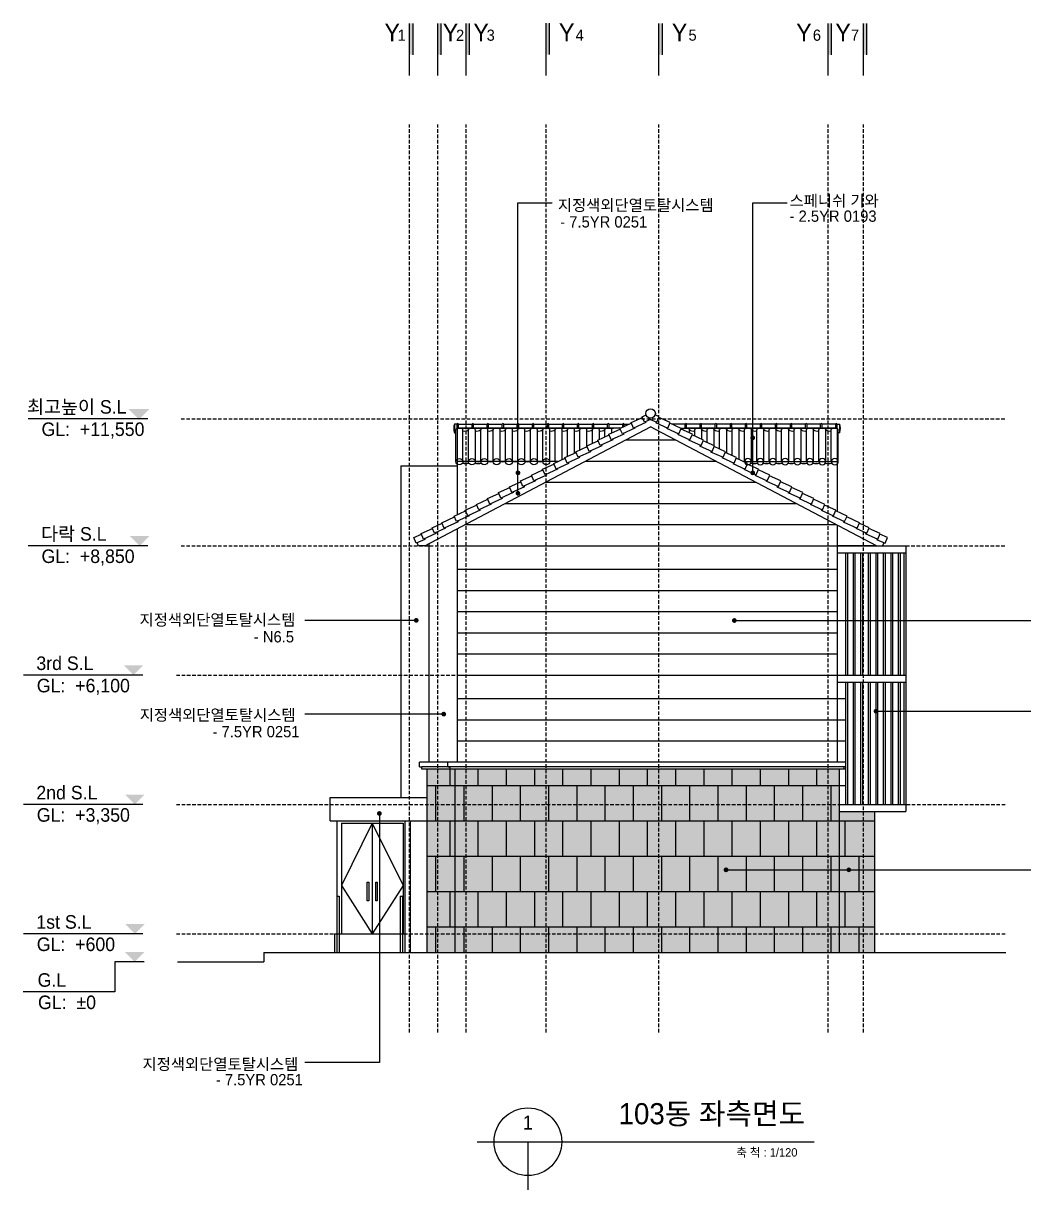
# Model space of a CAD drawing. Extents: x 11416736 to 11582377, y -14295679 to -14163266.
# Drawn here: x 11438231 to 11459651, y -14295389 to -14270593 of the extents above; entities that cross this region are included whole.
import ezdxf
from ezdxf.enums import TextEntityAlignment as Align

# ---------------------------------------------------------------- set-up
doc = ezdxf.new("R2010")
doc.units = 0
doc.header["$LTSCALE"] = 50
doc.header["$MEASUREMENT"] = 0
doc.linetypes.add('HIDDEN', pattern=[0.375, 0.25, -0.125])
for name, color, linetype in [('! 01 진한선', 2, 'CONTINUOUS'), ('! 02 중간선_01', 3, 'CONTINUOUS'), ('! 03 중간선_02', 145, 'CONTINUOUS'), ('! 04 가는선_01', 253, 'CONTINUOUS'), ('! 05 가는선_02', 252, 'CONTINUOUS'), ('! 06 중심선', 11, 'CONTINUOUS'), ('! 12 지시선_안내선', 252, 'CONTINUOUS'), ('! 16 HAT', 251, 'CONTINUOUS'), ('! 22 text 진한선', 7, 'CONTINUOUS'), ('! 23 text 여린선', 252, 'CONTINUOUS'), ('! 30 스크린 15', 15, 'CONTINUOUS'), ('! 30 스크린 40', 53, 'CONTINUOUS'), ('TEX', 3, 'CONTINUOUS')]:
    doc.layers.add(name, color=color, linetype=linetype)
doc.styles.add('굴림', font='Gulim.ttf')

# ---------------------------------------------------------------- blocks, each defined once
blk = doc.blocks.new('A$C779E0F70')
at = {"layer": '! 05 가는선_02', "ltscale": 30}
for p, q in [((-1280, 2600), (-1280, 0)), ((-1240, 2600), (-1240, 0)), ((-1120, 2600), (-1120, 0)), ((-1080, 2600), (-1080, 0)), ((-960, 2600), (-960, 0)), ((-920, 2600), (-920, 0)), ((-800, 2600), (-800, 0)), ((-760, 2600), (-760, 0)), ((-640, 2600), (-640, 0)), ((-600, 2600), (-600, 0)), ((-480, 2600), (-480, 0)), ((-440, 2600), (-440, 0)), ((-320, 2600), (-320, 0)), ((-280, 2600), (-280, 0)), ((-160, 2600), (-160, 0)), ((-120, 2600), (-120, 0)), ((-40, 2600), (-40, 0)), ((0, 2600), (0, 0))]:
    blk.add_line(p, q, dxfattribs=at)

msp = doc.modelspace()

# ---------------------------------------------------------------- hatches: boundary and pattern name
at = {"layer": '! 30 스크린 15', "ltscale": 30}
h = msp.add_hatch(color=17, dxfattribs=at)
h.dxf.hatch_style = 1
h.paths.add_polyline_path([(11447410.1, -14286448.3), (11447305.1, -14286448.3), (11446810.1, -14286448.3), (11446810.1, -14290348.3), (11447410.1, -14290348.3)])
h = msp.add_hatch(color=17, dxfattribs=at)
h.dxf.hatch_style = 1
h.paths.add_polyline_path([(11456330.5, -14287348.3), (11455580.1, -14287348.3), (11455580.1, -14290348.3), (11456330.5, -14290348.3)])
at = {"layer": '! 30 스크린 40', "ltscale": 30}
h = msp.add_hatch(color=256, dxfattribs=at)
h.dxf.hatch_style = 1
h.paths.add_polyline_path([(11455580.1, -14286448.3), (11447410.1, -14286448.3), (11447410.1, -14290348.3), (11455580.1, -14290348.3)])

# ---------------------------------------------------------------- linework, layer by layer
at = {"layer": '! 01 진한선', "ltscale": 30}
for p, q in [((11446766.9, -14281698.3), (11451570.1, -14279167.8)), ((11456373.6, -14281698.3), (11451570.5, -14279167.8)), ((11447455.1, -14281335.7), (11447455.1, -14286298.3)), ((11455535.1, -14281256.5), (11455535.1, -14286298.3)), ((11446636.7, -14281698.3), (11446603.6, -14281635.5)), ((11446766.9, -14281698.3), (11446636.7, -14281698.3)), ((11456373.6, -14281698.3), (11456503.8, -14281698.3)), ((11456503.8, -14281698.3), (11456536.9, -14281635.5)), ((11455715.1, -14286298.3), (11447255.1, -14286298.3)), ((11447255.1, -14286398.3), (11447255.1, -14286298.3)), ((11447255.1, -14286398.3), (11447305.1, -14286398.3)), ((11447305.1, -14286448.3), (11447305.1, -14286398.3)), ((11455685.1, -14286448.3), (11447305.1, -14286448.3)), ((11447410.1, -14286448.3), (11447410.1, -14290348.3)), ((11455580.1, -14286448.3), (11455580.1, -14290348.3)), ((11455715.1, -14286398.3), (11455685.1, -14286398.3)), ((11455685.1, -14286448.3), (11455685.1, -14286398.3)), ((11444755.1, -14287048.3), (11446810.1, -14287048.3)), ((11444755.1, -14287548.3), (11444755.1, -14287048.3)), ((11444755.1, -14287548.3), (11446810.1, -14287548.3))]:
    msp.add_line(p, q, dxfattribs=at)
at = {"layer": '! 01 진한선', "color": 7, "linetype": 'Continuous'}
for p, q in [((11443345.1, -14290348.3), (11459120.4, -14290348.3)), ((11443345.1, -14290348.3), (11443345.1, -14290548.3)), ((11441511.9, -14290548.3), (11443345.1, -14290548.3))]:
    msp.add_line(p, q, dxfattribs=at)
at = {"layer": '! 02 중간선_01'}
for p, q in [((11446855.1, -14281651.8), (11446855.1, -14286298.3)), ((11447255.1, -14286298.3), (11446655.1, -14286298.3)), ((11446655.1, -14286398.3), (11446655.1, -14286298.3)), ((11446655.1, -14286398.3), (11446705.1, -14286398.3)), ((11446705.1, -14286448.3), (11446705.1, -14286398.3)), ((11447305.1, -14286448.3), (11446705.1, -14286448.3)), ((11446810.1, -14286448.3), (11446810.1, -14290348.3)), ((11455715.1, -14286448.3), (11455685.1, -14286448.3)), ((11456330.5, -14287348.3), (11456330.5, -14290348.3))]:
    msp.add_line(p, q, dxfattribs=at)
at = {"layer": '! 03 중간선_02', "ltscale": 30}
for p, q in [((11446255.1, -14279998.3), (11446255.1, -14287048.3)), ((11446255.1, -14279998.3), (11447455.1, -14279998.3)), ((11455535.1, -14281698.3), (11456995.1, -14281698.3)), ((11456995.1, -14281698.3), (11456995.1, -14281848.3)), ((11455535.1, -14281848.3), (11456995.1, -14281848.3)), ((11455535.1, -14284448.3), (11456995.1, -14284448.3)), ((11456995.1, -14284448.3), (11456995.1, -14284598.3)), ((11455535.1, -14284598.3), (11456995.1, -14284598.3)), ((11455580.1, -14287198.3), (11456995.1, -14287198.3)), ((11456995.1, -14287198.3), (11456995.1, -14287348.3)), ((11455580.1, -14287348.3), (11456995.1, -14287348.3)), ((11444895.1, -14287548.3), (11444895.1, -14289948.3)), ((11446455.1, -14287548.3), (11446455.1, -14290348.3))]:
    msp.add_line(p, q, dxfattribs=at)
at = {"layer": '! 03 중간선_02'}
for points in [[(11451227.5, -14279187.6), (11451234.4, -14279202.6), (11450969, -14279322.5), (11450918.1, -14279204.1), (11451159.5, -14279094.9)], [(11451462.5, -14279063.3), (11451469.3, -14279078.4), (11451203.9, -14279198.2), (11451153, -14279079.8), (11451394.4, -14278970.6)], [(11451570.3, -14279014.6), (11451438.9, -14279074), (11451388, -14278955.6), (11451474.5, -14278916.4)], [(11451570.3, -14279014.6), (11451701.7, -14279074), (11451752.6, -14278955.6), (11451666, -14278916.4)], [(11451678.1, -14279063.3), (11451671.3, -14279078.4), (11451936.6, -14279198.2), (11451987.5, -14279079.8), (11451746.1, -14278970.6)], [(11451913, -14279187.6), (11451906.2, -14279202.6), (11452171.5, -14279322.5), (11452222.4, -14279204.1), (11451981, -14279094.9)], [(11450757.7, -14279436.1), (11450764.5, -14279451.1), (11450499.2, -14279571), (11450448.3, -14279452.6), (11450689.7, -14279343.4)], [(11450992.6, -14279311.8), (11450999.4, -14279326.9), (11450734.1, -14279446.7), (11450683.2, -14279328.3), (11450924.6, -14279219.1)], [(11452147.9, -14279311.8), (11452141.1, -14279326.9), (11452406.4, -14279446.7), (11452457.3, -14279328.3), (11452215.9, -14279219.1)], [(11452382.8, -14279436.1), (11452376, -14279451.1), (11452641.3, -14279571), (11452692.2, -14279452.6), (11452450.9, -14279343.4)], [(11450287.9, -14279684.6), (11450294.7, -14279699.6), (11450029.4, -14279819.5), (11449978.5, -14279701.1), (11450219.9, -14279591.9)], [(11450522.8, -14279560.3), (11450529.6, -14279575.4), (11450264.3, -14279695.2), (11450213.4, -14279576.8), (11450454.8, -14279467.6)], [(11452617.7, -14279560.3), (11452610.9, -14279575.4), (11452876.3, -14279695.2), (11452927.2, -14279576.8), (11452685.8, -14279467.6)], [(11452852.7, -14279684.6), (11452845.8, -14279699.6), (11453111.2, -14279819.5), (11453162.1, -14279701.1), (11452920.7, -14279591.9)], [(11449818.1, -14279933.1), (11449824.9, -14279948.1), (11449559.5, -14280068), (11449508.6, -14279949.6), (11449750, -14279840.4)], [(11450053, -14279808.8), (11450059.8, -14279823.9), (11449794.5, -14279943.7), (11449743.6, -14279825.3), (11449984.9, -14279716.1)], [(11453087.6, -14279808.8), (11453080.8, -14279823.9), (11453346.1, -14279943.7), (11453397, -14279825.3), (11453155.6, -14279716.1)], [(11453322.5, -14279933.1), (11453315.7, -14279948.1), (11453581, -14280068), (11453631.9, -14279949.6), (11453390.5, -14279840.4)], [(11449348.2, -14280181.6), (11449355, -14280196.6), (11449089.7, -14280316.5), (11449038.8, -14280198.1), (11449280.2, -14280088.9)], [(11449583.2, -14280057.3), (11449590, -14280072.4), (11449324.6, -14280192.2), (11449273.7, -14280073.8), (11449515.1, -14279964.6)], [(11453557.4, -14280057.3), (11453550.6, -14280072.4), (11453815.9, -14280192.2), (11453866.8, -14280073.8), (11453625.4, -14279964.6)], [(11453792.3, -14280181.6), (11453785.5, -14280196.6), (11454050.8, -14280316.5), (11454101.7, -14280198.1), (11453860.3, -14280088.9)], [(11448878.4, -14280430.1), (11448885.2, -14280445.1), (11448619.9, -14280565), (11448569, -14280446.6), (11448810.4, -14280337.4)], [(11449113.3, -14280305.8), (11449120.1, -14280320.9), (11448854.8, -14280440.7), (11448803.9, -14280322.3), (11449045.3, -14280213.1)], [(11454027.2, -14280305.8), (11454020.4, -14280320.9), (11454285.7, -14280440.7), (11454336.6, -14280322.3), (11454095.3, -14280213.1)], [(11454262.1, -14280430.1), (11454255.3, -14280445.1), (11454520.7, -14280565), (11454571.6, -14280446.6), (11454330.2, -14280337.4)], [(11448408.6, -14280678.6), (11448415.4, -14280693.6), (11448150.1, -14280813.5), (11448099.2, -14280695.1), (11448340.5, -14280585.9)], [(11448643.5, -14280554.3), (11448650.3, -14280569.4), (11448385, -14280689.2), (11448334.1, -14280570.8), (11448575.5, -14280461.6)], [(11454497.1, -14280554.3), (11454490.2, -14280569.4), (11454755.6, -14280689.2), (11454806.5, -14280570.8), (11454565.1, -14280461.6)], [(11454732, -14280678.6), (11454725.2, -14280693.6), (11454990.5, -14280813.5), (11455041.4, -14280695.1), (11454800, -14280585.9)], [(11447938.8, -14280927.1), (11447945.6, -14280942.1), (11447680.2, -14281062), (11447629.3, -14280943.6), (11447870.7, -14280834.4)], [(11448173.7, -14280802.8), (11448180.5, -14280817.9), (11447915.2, -14280937.7), (11447864.3, -14280819.3), (11448105.6, -14280710.1)], [(11454966.9, -14280802.8), (11454960.1, -14280817.9), (11455225.4, -14280937.7), (11455276.3, -14280819.3), (11455034.9, -14280710.1)], [(11455201.8, -14280927.1), (11455195, -14280942.1), (11455460.3, -14281062), (11455511.2, -14280943.6), (11455269.8, -14280834.4)], [(11447468.9, -14281175.6), (11447475.7, -14281190.6), (11447182.3, -14281327.5), (11447131.4, -14281209.1), (11447400.9, -14281082.9)], [(11447703.8, -14281051.3), (11447710.6, -14281066.4), (11447445.3, -14281186.2), (11447394.4, -14281067.8), (11447635.8, -14280958.6)], [(11455436.7, -14281051.3), (11455429.9, -14281066.4), (11455695.2, -14281186.2), (11455746.1, -14281067.8), (11455504.7, -14280958.6)], [(11455671.6, -14281175.6), (11455664.8, -14281190.6), (11455958.2, -14281327.5), (11456009.1, -14281209.1), (11455739.7, -14281082.9)], [(11446999.1, -14281424.1), (11447005.9, -14281439.1), (11446740.6, -14281559), (11446689.7, -14281440.6), (11446931.1, -14281331.4)], [(11447209.3, -14281329.1), (11446975.5, -14281434.7), (11446924.6, -14281316.3), (11447136.3, -14281220.5)], [(11455931.2, -14281329.1), (11456165.1, -14281434.7), (11456216, -14281316.3), (11456004.2, -14281220.5)], [(11456141.5, -14281424.1), (11456134.6, -14281439.1), (11456400, -14281559), (11456450.9, -14281440.6), (11456209.5, -14281331.4)], [(11446764.2, -14281548.3), (11446771, -14281563.4), (11446582.3, -14281644.7), (11446531.4, -14281526.3), (11446696.1, -14281455.6)], [(11456376.4, -14281548.3), (11456369.6, -14281563.4), (11456558.2, -14281644.7), (11456609.1, -14281526.3), (11456444.4, -14281455.6)]]:
    msp.add_lwpolyline(points, dxfattribs=at)
msp.add_circle((11451570.3, -14278886.3), 100.4, dxfattribs=at)
msp.add_circle((11451570.3, -14278886.3), 100.4, dxfattribs=at)
for centre, radius, start, end in [((11447637, -14279691.3), 262.5, 255.06598, 284.93402), ((11447637, -14279691.3), 221.9, 255.11552, 284.88448), ((11447900.6, -14279691.3), 262.5, 255.06598, 284.93402), ((11447900.6, -14279691.3), 221.9, 255.11552, 284.88448), ((11448164.3, -14279691.3), 221.9, 255.11552, 284.88448), ((11448427.9, -14279691.3), 221.9, 255.11552, 284.88448), ((11448691.6, -14279691.3), 221.9, 255.11552, 284.88448), ((11448955.3, -14279691.3), 221.9, 255.11552, 284.88448), ((11449218.9, -14279691.3), 221.9, 255.11552, 284.88448), ((11453771.2, -14279691.3), 262.5, 255.06598, 284.93402), ((11453771.2, -14279691.3), 221.9, 255.11552, 284.88448), ((11454034.9, -14279691.3), 262.5, 255.06598, 284.93402), ((11454034.9, -14279691.3), 221.9, 255.11552, 284.88448), ((11454298.6, -14279691.3), 262.5, 255.06598, 284.93402), ((11454298.6, -14279691.3), 221.9, 255.11552, 284.88448), ((11454562.2, -14279691.3), 262.5, 255.06598, 284.93402), ((11454562.2, -14279691.3), 221.9, 255.11552, 284.88448), ((11454825.9, -14279691.3), 262.5, 255.06598, 284.93402), ((11454825.9, -14279691.3), 221.9, 255.11552, 284.88448), ((11455089.5, -14279691.3), 262.5, 255.06598, 284.93402), ((11455089.5, -14279691.3), 221.9, 255.11552, 284.88448), ((11455353.2, -14279691.3), 262.5, 255.06598, 284.93402), ((11455353.2, -14279691.3), 221.9, 255.11552, 284.88448)]:
    msp.add_arc(centre, radius, start, end, dxfattribs=at)
for centre in [(11447505.1, -14279910.3), (11447768.8, -14279910.3), (11448032.4, -14279910.3), (11448296.1, -14279910.3), (11448559.8, -14279910.3), (11448823.4, -14279910.3), (11449087.1, -14279910.3), (11449350.7, -14279910.3)]:
    msp.add_ellipse(centre, major_axis=(75, 0), ratio=0.8918919, dxfattribs=at)
at = {"layer": '! 03 중간선_02', "extrusion": (0, 0, -1)}
for centre in [(11453639.4, -14279910.3), (11453903.1, -14279910.3), (11454166.7, -14279910.3), (11454430.4, -14279910.3), (11454694.1, -14279910.3), (11454957.7, -14279910.3), (11455221.4, -14279910.3), (11455485, -14279910.3)]:
    msp.add_ellipse(centre, major_axis=(-75, 0), ratio=0.8918919, dxfattribs=at)
at = {"layer": '! 04 가는선_01'}
for p, q in [((11447402.5, -14279115.4), (11447402.5, -14279296.3)), ((11447455.1, -14279115.4), (11447402.5, -14279115.4)), ((11447402.5, -14279296.3), (11447430.1, -14279296.3)), ((11447430.1, -14279910.3), (11447430.1, -14279229.4)), ((11447455.1, -14279198.3), (11447455.1, -14279115.4)), ((11447455.1, -14279198.3), (11447455.1, -14281040.4)), ((11450930.9, -14279198.3), (11447455.1, -14279198.3)), ((11450780.6, -14279198.3), (11447455.1, -14279198.3)), ((11447485.1, -14279115.4), (11447775.1, -14279115.4)), ((11447485.1, -14279198.3), (11447485.1, -14279115.4)), ((11447485.1, -14279198.3), (11447775.1, -14279198.3)), ((11447580.1, -14279905.8), (11447580.1, -14279231)), ((11447693.8, -14279905.8), (11447693.8, -14279229.4)), ((11447775.1, -14279198.3), (11447775.1, -14279115.4)), ((11447805.1, -14279115.4), (11448095.2, -14279115.4)), ((11447805.1, -14279198.3), (11447805.1, -14279115.4)), ((11447805.1, -14279198.3), (11448095.2, -14279198.3)), ((11447843.8, -14279905.8), (11447843.8, -14279231)), ((11447957.4, -14279905.8), (11447957.4, -14279229.4)), ((11448095.2, -14279198.3), (11448095.2, -14279115.4)), ((11448107.4, -14279905.8), (11448107.4, -14279231)), ((11448125.2, -14279115.4), (11448415.2, -14279115.4)), ((11448125.2, -14279198.3), (11448125.2, -14279115.4)), ((11448125.2, -14279198.3), (11448415.2, -14279198.3)), ((11448221.1, -14279905.8), (11448221.1, -14279229.4)), ((11448371.1, -14279905.8), (11448371.1, -14279231)), ((11448415.2, -14279198.3), (11448415.2, -14279115.4)), ((11448445.2, -14279115.4), (11448735.2, -14279115.4)), ((11448445.2, -14279198.3), (11448445.2, -14279115.4)), ((11448445.2, -14279198.3), (11448735.2, -14279198.3)), ((11448484.8, -14279905.8), (11448484.8, -14279229.4)), ((11448634.8, -14279905.8), (11448634.8, -14279231)), ((11448735.2, -14279198.3), (11448735.2, -14279115.4)), ((11448748.4, -14279905.8), (11448748.4, -14279229.4)), ((11448765.2, -14279115.4), (11449055.3, -14279115.4)), ((11448765.2, -14279198.3), (11448765.2, -14279115.4)), ((11448765.2, -14279198.3), (11449055.3, -14279198.3)), ((11448898.4, -14279905.8), (11448898.4, -14279231)), ((11449012.1, -14279905.8), (11449012.1, -14279229.4)), ((11449055.3, -14279198.3), (11449055.3, -14279115.4)), ((11449085.3, -14279115.4), (11449375.3, -14279115.4)), ((11449085.3, -14279198.3), (11449085.3, -14279115.4)), ((11449085.3, -14279198.3), (11449375.3, -14279198.3)), ((11449162.1, -14279905.8), (11449162.1, -14279231)), ((11449275.7, -14279905.8), (11449275.7, -14279229.4)), ((11449375.3, -14279198.3), (11449375.3, -14279115.4)), ((11449405.3, -14279115.4), (11449695.4, -14279115.4)), ((11449405.3, -14279198.3), (11449405.3, -14279115.4)), ((11449405.3, -14279198.3), (11449695.4, -14279198.3)), ((11449425.7, -14279905.8), (11449425.7, -14279231)), ((11449539.4, -14279910.3), (11449539.4, -14279229.4)), ((11449689.4, -14279867.8), (11449689.4, -14279231)), ((11449695.4, -14279198.3), (11449695.4, -14279115.4)), ((11449725.4, -14279115.4), (11450015.4, -14279115.4)), ((11449725.4, -14279198.3), (11449725.4, -14279115.4)), ((11449725.4, -14279198.3), (11450015.4, -14279198.3)), ((11449803.1, -14279798.4), (11449803.1, -14279229.4)), ((11449953.1, -14279730.5), (11449953.1, -14279231)), ((11450015.4, -14279198.3), (11450015.4, -14279115.4)), ((11450045.4, -14279115.4), (11450335.4, -14279115.4)), ((11450045.4, -14279198.3), (11450045.4, -14279115.4)), ((11450045.4, -14279198.3), (11450335.4, -14279198.3)), ((11450066.7, -14279661.1), (11450066.7, -14279229.4)), ((11450216.7, -14279575.3), (11450216.7, -14279231)), ((11450330.4, -14279523.9), (11450330.4, -14279229.4)), ((11450335.4, -14279198.3), (11450335.4, -14279115.4)), ((11450365.4, -14279115.4), (11450655.5, -14279115.4)), ((11450365.4, -14279198.3), (11450365.4, -14279115.4)), ((11450365.4, -14279198.3), (11450655.5, -14279198.3)), ((11450480.4, -14279438.1), (11450480.4, -14279231)), ((11450594.1, -14279386.6), (11450594.1, -14279229.4)), ((11450655.5, -14279198.3), (11450655.5, -14279115.4)), ((11450685.5, -14279115.4), (11450975.5, -14279115.4)), ((11450685.5, -14279198.3), (11450685.5, -14279115.4)), ((11450685.5, -14279198.3), (11450780.6, -14279198.3)), ((11450744.1, -14279232.8), (11450744.1, -14279231)), ((11450744.1, -14279300.8), (11450744.1, -14279231)), ((11450975.5, -14279178.1), (11450975.5, -14279115.4)), ((11451005.5, -14279115.4), (11451114.2, -14279115.4)), ((11451005.5, -14279164.5), (11451005.5, -14279115.4)), ((11452304.7, -14279115.4), (11452026.3, -14279115.4)), ((11452209.6, -14279198.3), (11455535.1, -14279198.3)), ((11452304.7, -14279198.3), (11452304.7, -14279115.4)), ((11452334.7, -14279198.3), (11452334.7, -14279115.4)), ((11452624.7, -14279115.4), (11452334.7, -14279115.4)), ((11452624.7, -14279198.3), (11452334.7, -14279198.3)), ((11452396.1, -14279300.6), (11452396.1, -14279229.4)), ((11452509.8, -14279370), (11452509.8, -14279231)), ((11452624.7, -14279198.3), (11452624.7, -14279115.4)), ((11452654.7, -14279198.3), (11452654.7, -14279115.4)), ((11452944.8, -14279115.4), (11452654.7, -14279115.4)), ((11452944.8, -14279198.3), (11452654.7, -14279198.3)), ((11452659.8, -14279437.9), (11452659.8, -14279229.4)), ((11452773.4, -14279507.3), (11452773.4, -14279231)), ((11452923.4, -14279593.1), (11452923.4, -14279229.4)), ((11452944.8, -14279198.3), (11452944.8, -14279115.4)), ((11452974.8, -14279198.3), (11452974.8, -14279115.4)), ((11453264.8, -14279115.4), (11452974.8, -14279115.4)), ((11453264.8, -14279198.3), (11452974.8, -14279198.3)), ((11453037.1, -14279644.5), (11453037.1, -14279231)), ((11453187.1, -14279730.4), (11453187.1, -14279229.4)), ((11453264.8, -14279198.3), (11453264.8, -14279115.4)), ((11453294.8, -14279198.3), (11453294.8, -14279115.4)), ((11453584.8, -14279115.4), (11453294.8, -14279115.4)), ((11453584.8, -14279198.3), (11453294.8, -14279198.3)), ((11453300.8, -14279781.8), (11453300.8, -14279231)), ((11453450.8, -14279867.6), (11453450.8, -14279229.4)), ((11453564.4, -14279905.8), (11453564.4, -14279231)), ((11453584.8, -14279198.3), (11453584.8, -14279115.4)), ((11453614.8, -14279198.3), (11453614.8, -14279115.4)), ((11453904.9, -14279115.4), (11453614.8, -14279115.4)), ((11453904.9, -14279198.3), (11453614.8, -14279198.3)), ((11453714.4, -14279905.8), (11453714.4, -14279229.4)), ((11453828.1, -14279905.8), (11453828.1, -14279231)), ((11453904.9, -14279198.3), (11453904.9, -14279115.4)), ((11453934.9, -14279198.3), (11453934.9, -14279115.4)), ((11454224.9, -14279115.4), (11453934.9, -14279115.4)), ((11454224.9, -14279198.3), (11453934.9, -14279198.3)), ((11453978.1, -14279905.8), (11453978.1, -14279229.4)), ((11454091.7, -14279905.8), (11454091.7, -14279231)), ((11454224.9, -14279198.3), (11454224.9, -14279115.4)), ((11454241.7, -14279905.8), (11454241.7, -14279229.4)), ((11454254.9, -14279198.3), (11454254.9, -14279115.4)), ((11454545, -14279115.4), (11454254.9, -14279115.4)), ((11454545, -14279198.3), (11454254.9, -14279198.3)), ((11454355.4, -14279905.8), (11454355.4, -14279231)), ((11454505.4, -14279905.8), (11454505.4, -14279229.4)), ((11454545, -14279198.3), (11454545, -14279115.4)), ((11454575, -14279198.3), (11454575, -14279115.4)), ((11454865, -14279115.4), (11454575, -14279115.4)), ((11454865, -14279198.3), (11454575, -14279198.3)), ((11454619.1, -14279905.8), (11454619.1, -14279231)), ((11454769.1, -14279905.8), (11454769.1, -14279229.4)), ((11454865, -14279198.3), (11454865, -14279115.4)), ((11454882.7, -14279905.8), (11454882.7, -14279231)), ((11454895, -14279198.3), (11454895, -14279115.4)), ((11455185, -14279115.4), (11454895, -14279115.4)), ((11455185, -14279198.3), (11454895, -14279198.3)), ((11455032.7, -14279905.8), (11455032.7, -14279229.4)), ((11455146.4, -14279905.8), (11455146.4, -14279231)), ((11455185, -14279198.3), (11455185, -14279115.4)), ((11455215, -14279198.3), (11455215, -14279115.4)), ((11455505.1, -14279115.4), (11455215, -14279115.4)), ((11455505.1, -14279198.3), (11455215, -14279198.3)), ((11455296.4, -14279905.8), (11455296.4, -14279229.4)), ((11455410, -14279905.8), (11455410, -14279231)), ((11455505.1, -14279198.3), (11455505.1, -14279115.4)), ((11455535.1, -14279198.3), (11455535.1, -14279115.4)), ((11455535.1, -14279115.4), (11455587.7, -14279115.4)), ((11455535.1, -14279198.3), (11455535.1, -14280972.3)), ((11455560, -14279910.3), (11455560, -14279229.4)), ((11455587.7, -14279296.3), (11455560, -14279296.3)), ((11455587.7, -14279115.4), (11455587.7, -14279296.3)), ((11449595.5, -14279910.3), (11447455.1, -14279910.3)), ((11449445.1, -14279910.3), (11447455.1, -14279910.3)), ((11453545.1, -14279910.3), (11455535.1, -14279910.3)), ((11446766.9, -14281698.3), (11446855.1, -14281698.3)), ((11456373.6, -14281698.3), (11455535.1, -14281698.3))]:
    msp.add_line(p, q, dxfattribs=at)
at = {"layer": '! 04 가는선_01', "ltscale": 30}
for p, q in [((11456995.1, -14281848.3), (11456995.1, -14284448.3)), ((11444895.1, -14287548.3), (11446345.1, -14287548.3)), ((11444995.1, -14287598.3), (11444995.1, -14289948.3)), ((11444995.1, -14287598.3), (11446305.1, -14287598.3)), ((11445650.1, -14287598.3), (11445650.1, -14289948.3)), ((11446305.1, -14287598.3), (11446305.1, -14289948.3)), ((11446345.1, -14287548.3), (11446345.1, -14290348.3)), ((11444845.1, -14289948.3), (11444895.1, -14289948.3)), ((11444845.1, -14289948.3), (11444845.1, -14290348.3)), ((11444945.1, -14289948.3), (11446245.1, -14289948.3)), ((11446295.1, -14289948.3), (11446345.1, -14289948.3)), ((11446345.1, -14289948.3), (11446345.1, -14290348.3))]:
    msp.add_line(p, q, dxfattribs=at)
for points in [[(11445545.1, -14288848.3), (11445575.1, -14288848.3), (11445575.1, -14289248.3), (11445545.1, -14289248.3)], [(11445725.1, -14288848.3), (11445755.1, -14288848.3), (11445755.1, -14289248.3), (11445725.1, -14289248.3)]]:
    msp.add_lwpolyline(points, close=True, dxfattribs=at)
at = {"layer": '! 04 가는선_01'}
for centre, radius, start, end in [((11447470.1, -14279115.4), 15, 0, 180), ((11447790.1, -14279115.4), 15, 0, 180), ((11448110.2, -14279115.4), 15, 0, 180), ((11448430.2, -14279115.4), 15, 0, 180), ((11448750.2, -14279115.4), 15, 0, 180), ((11449070.3, -14279115.4), 15, 0, 180), ((11449390.3, -14279115.4), 15, 0, 180), ((11449710.4, -14279115.4), 15, 0, 180), ((11450030.4, -14279115.4), 15, 0, 180), ((11450350.4, -14279115.4), 15, 0, 180), ((11450670.5, -14279115.4), 15, 0, 180), ((11450990.5, -14279115.4), 15, 0, 180), ((11452319.7, -14279115.4), 15, 0, 180), ((11452639.7, -14279115.4), 15, 0, 180), ((11452959.8, -14279115.4), 15, 0, 180), ((11453279.8, -14279115.4), 15, 0, 180), ((11453599.8, -14279115.4), 15, 0, 180), ((11453919.9, -14279115.4), 15, 0, 180), ((11454239.9, -14279115.4), 15, 0, 180), ((11454560, -14279115.4), 15, 0, 180), ((11454880, -14279115.4), 15, 0, 180), ((11455200, -14279115.4), 15, 0, 180), ((11455520.1, -14279115.4), 15, 0, 180), ((11447597, -14279205.8), 214.6, 155.06446, 204.93554), ((11447504.4, -14279302.3), 104, 43.26974, 135.53977), ((11447470.1, -14279166.4), 35.2, 244.80106, 295.19894), ((11447619.5, -14279156.6), 104, 247.73945, 315.53977), ((11447768, -14279302.3), 104, 43.26974, 135.53977), ((11447790.1, -14279166.4), 35.2, 244.80106, 295.19894), ((11447883.2, -14279156.6), 104, 247.73945, 315.53977), ((11448031.7, -14279302.3), 104, 43.26974, 135.53977), ((11448110.2, -14279166.4), 35.2, 244.80106, 295.19894), ((11448146.9, -14279156.6), 104, 247.73945, 315.53977), ((11448295.4, -14279302.3), 104, 43.26974, 135.53977), ((11448410.5, -14279156.6), 104, 247.73945, 315.53977), ((11448430.2, -14279166.4), 35.2, 244.80106, 295.19894), ((11448559, -14279302.3), 104, 43.26974, 135.53977), ((11448674.2, -14279156.6), 104, 247.73945, 315.53977), ((11448750.2, -14279166.4), 35.2, 244.80106, 295.19894), ((11448822.7, -14279302.3), 104, 43.26974, 135.53977), ((11448937.8, -14279156.6), 104, 247.73945, 315.53977), ((11449086.3, -14279302.3), 104, 43.26974, 135.53977), ((11449070.3, -14279166.4), 35.2, 244.80106, 295.19894), ((11449201.5, -14279156.6), 104, 247.73945, 315.53977), ((11449350, -14279302.3), 104, 43.26974, 135.53977), ((11449390.3, -14279166.4), 35.2, 244.80106, 295.19894), ((11449465.2, -14279156.6), 104, 247.73945, 315.53977), ((11449613.7, -14279302.3), 104, 43.26974, 135.53977), ((11449728.8, -14279156.6), 104, 247.73945, 315.53977), ((11449710.4, -14279166.4), 35.2, 244.80106, 295.19894), ((11449877.3, -14279302.3), 104, 43.26974, 135.53977), ((11449992.5, -14279156.6), 104, 247.73945, 315.53977), ((11450030.4, -14279166.4), 35.2, 244.80106, 295.19894), ((11450141, -14279302.3), 104, 43.26974, 135.53977), ((11450256.1, -14279156.6), 104, 247.73945, 315.53977), ((11450404.6, -14279302.3), 104, 43.26974, 135.53977), ((11450350.4, -14279166.4), 35.2, 244.80106, 295.19894), ((11450519.8, -14279156.6), 104, 247.73945, 315.53977), ((11450668.3, -14279302.3), 104, 43.26974, 135.53977), ((11450670.5, -14279166.4), 35.2, 244.80106, 295.19894), ((11452321.9, -14279302.3), 104, 44.46023, 136.73026), ((11452319.7, -14279166.4), 35.2, 244.80106, 295.19894), ((11452470.4, -14279156.6), 104, 224.46023, 292.26055), ((11452585.5, -14279302.3), 104, 44.46023, 136.73026), ((11452639.7, -14279166.4), 35.2, 244.80106, 295.19894), ((11452734, -14279156.6), 104, 224.46023, 292.26055), ((11452849.2, -14279302.3), 104, 44.46023, 136.73026), ((11452997.7, -14279156.6), 104, 224.46023, 292.26055), ((11452959.8, -14279166.4), 35.2, 244.80106, 295.19894), ((11453112.8, -14279302.3), 104, 44.46023, 136.73026), ((11453261.3, -14279156.6), 104, 224.46023, 292.26055), ((11453279.8, -14279166.4), 35.2, 244.80106, 295.19894), ((11453376.5, -14279302.3), 104, 44.46023, 136.73026), ((11453525, -14279156.6), 104, 224.46023, 292.26055), ((11453640.2, -14279302.3), 104, 44.46023, 136.73026), ((11453599.8, -14279166.4), 35.2, 244.80106, 295.19894), ((11453788.7, -14279156.6), 104, 224.46023, 292.26055), ((11453903.8, -14279302.3), 104, 44.46023, 136.73026), ((11453919.9, -14279166.4), 35.2, 244.80106, 295.19894), ((11454052.3, -14279156.6), 104, 224.46023, 292.26055), ((11454167.5, -14279302.3), 104, 44.46023, 136.73026), ((11454239.9, -14279166.4), 35.2, 244.80106, 295.19894), ((11454316, -14279156.6), 104, 224.46023, 292.26055), ((11454431.1, -14279302.3), 104, 44.46023, 136.73026), ((11454579.6, -14279156.6), 104, 224.46023, 292.26055), ((11454560, -14279166.4), 35.2, 244.80106, 295.19894), ((11454694.8, -14279302.3), 104, 44.46023, 136.73026), ((11454843.3, -14279156.6), 104, 224.46023, 292.26055), ((11454880, -14279166.4), 35.2, 244.80106, 295.19894), ((11454958.5, -14279302.3), 104, 44.46023, 136.73026), ((11455107, -14279156.6), 104, 224.46023, 292.26055), ((11455222.1, -14279302.3), 104, 44.46023, 136.73026), ((11455200, -14279166.4), 35.2, 244.80106, 295.19894), ((11455370.6, -14279156.6), 104, 224.46023, 292.26055), ((11455485.8, -14279302.3), 104, 44.46023, 136.73026), ((11455520.1, -14279166.4), 35.2, 244.80106, 295.19894), ((11455393.1, -14279205.8), 214.6, 335.06446, 24.93554)]:
    msp.add_arc(centre, radius, start, end, dxfattribs=at)
at = {"layer": '! 05 가는선_02'}
for p, q in [((11451037.7, -14279448.3), (11452102.8, -14279448.3)), ((11450183.5, -14279898.3), (11452957, -14279898.3)), ((11449329.4, -14280348.3), (11453811.2, -14280348.3)), ((11448475.2, -14280798.3), (11454665.3, -14280798.3)), ((11447621.1, -14281248.3), (11455519.5, -14281248.3)), ((11447455.1, -14281698.3), (11455535.1, -14281698.3)), ((11447455.1, -14282198.3), (11455535.1, -14282198.3)), ((11447455.1, -14282648.3), (11455535.1, -14282648.3)), ((11447455.1, -14283098.3), (11455535.1, -14283098.3)), ((11447455.1, -14283548.3), (11455535.1, -14283548.3)), ((11447455.1, -14283998.3), (11455535.1, -14283998.3)), ((11447455.1, -14284448.3), (11455535.1, -14284448.3)), ((11447455.1, -14284948.3), (11455715.1, -14284948.3)), ((11447455.1, -14285398.3), (11455715.1, -14285398.3)), ((11447455.1, -14285848.3), (11455715.1, -14285848.3)), ((11447305.1, -14286398.3), (11446705.1, -14286398.3)), ((11447298.2, -14286448.3), (11447298.2, -14286798.3)), ((11455685.1, -14286398.3), (11447305.1, -14286398.3)), ((11447898.2, -14286448.3), (11447898.2, -14286798.3)), ((11448498.2, -14286448.3), (11448498.2, -14286798.3)), ((11449098.2, -14286448.3), (11449098.2, -14286798.3)), ((11449698.2, -14286448.3), (11449698.2, -14286798.3)), ((11450298.2, -14286448.3), (11450298.2, -14286798.3)), ((11450898.2, -14286448.3), (11450898.2, -14286798.3)), ((11451498.2, -14286448.3), (11451498.2, -14286798.3)), ((11452098.2, -14286448.3), (11452098.2, -14286798.3)), ((11452698.2, -14286448.3), (11452698.2, -14286798.3)), ((11453298.2, -14286448.3), (11453298.2, -14286798.3)), ((11453898.2, -14286448.3), (11453898.2, -14286798.3)), ((11454498.2, -14286448.3), (11454498.2, -14286798.3)), ((11455098.2, -14286448.3), (11455098.2, -14286798.3)), ((11446998.2, -14286798.3), (11446998.2, -14287548.3)), ((11447598.2, -14286798.3), (11447598.2, -14287548.3)), ((11448198.2, -14286798.3), (11448198.2, -14287548.3)), ((11448798.2, -14286798.3), (11448798.2, -14287548.3)), ((11449398.2, -14286798.3), (11449398.2, -14287548.3)), ((11449998.2, -14286798.3), (11449998.2, -14287548.3)), ((11450598.2, -14286798.3), (11450598.2, -14287548.3)), ((11451198.2, -14286798.3), (11451198.2, -14287548.3)), ((11451798.2, -14286798.3), (11451798.2, -14287548.3)), ((11452398.2, -14286798.3), (11452398.2, -14287548.3)), ((11452998.2, -14286798.3), (11452998.2, -14287548.3)), ((11453598.2, -14286798.3), (11453598.2, -14287548.3)), ((11454198.2, -14286798.3), (11454198.2, -14287548.3)), ((11454798.2, -14286798.3), (11454798.2, -14287548.3)), ((11455398.2, -14286798.3), (11455398.2, -14287548.3)), ((11447298.2, -14287548.3), (11447298.2, -14288298.3)), ((11447898.2, -14287548.3), (11447898.2, -14288298.3)), ((11448498.2, -14287548.3), (11448498.2, -14288298.3)), ((11449098.2, -14287548.3), (11449098.2, -14288298.3)), ((11449698.2, -14287548.3), (11449698.2, -14288298.3)), ((11450298.2, -14287548.3), (11450298.2, -14288298.3)), ((11450898.2, -14287548.3), (11450898.2, -14288298.3)), ((11451498.2, -14287548.3), (11451498.2, -14288298.3)), ((11452098.2, -14287548.3), (11452098.2, -14288298.3)), ((11452698.2, -14287548.3), (11452698.2, -14288298.3)), ((11453298.2, -14287548.3), (11453298.2, -14288298.3)), ((11453898.2, -14287548.3), (11453898.2, -14288298.3)), ((11454498.2, -14287548.3), (11454498.2, -14288298.3)), ((11455098.2, -14287548.3), (11455098.2, -14288298.3)), ((11455698.2, -14287548.3), (11455698.2, -14288298.3)), ((11446998.2, -14288298.3), (11446998.2, -14289048.3)), ((11447598.2, -14288298.3), (11447598.2, -14289048.3)), ((11448198.2, -14288298.3), (11448198.2, -14289048.3)), ((11448798.2, -14288298.3), (11448798.2, -14289048.3)), ((11449100.1, -14288298.3), (11450800.1, -14288298.3)), ((11449398.2, -14288298.3), (11449398.2, -14289048.3)), ((11449998.2, -14288298.3), (11449998.2, -14289048.3)), ((11450598.2, -14288298.3), (11450598.2, -14289048.3)), ((11451198.2, -14288298.3), (11451198.2, -14289048.3)), ((11451798.2, -14288298.3), (11451798.2, -14289048.3)), ((11452398.2, -14288298.3), (11452398.2, -14289048.3)), ((11452600.1, -14288298.3), (11453110.1, -14288298.3)), ((11452998.2, -14288298.3), (11452998.2, -14289048.3)), ((11453598.2, -14288298.3), (11453598.2, -14289048.3)), ((11454198.2, -14288298.3), (11454198.2, -14289048.3)), ((11454798.2, -14288298.3), (11454798.2, -14289048.3)), ((11455398.2, -14288298.3), (11455398.2, -14289048.3)), ((11455998.2, -14288298.3), (11455998.2, -14289048.3)), ((11447298.2, -14289048.3), (11447298.2, -14289798.3)), ((11447898.2, -14289048.3), (11447898.2, -14289798.3)), ((11448498.2, -14289048.3), (11448498.2, -14289798.3)), ((11449098.2, -14289048.3), (11449098.2, -14289798.3)), ((11449698.2, -14289048.3), (11449698.2, -14289798.3)), ((11450298.2, -14289048.3), (11450298.2, -14289798.3)), ((11450898.2, -14289048.3), (11450898.2, -14289798.3)), ((11451498.2, -14289048.3), (11451498.2, -14289798.3)), ((11452098.2, -14289048.3), (11452098.2, -14289798.3)), ((11452698.2, -14289048.3), (11452698.2, -14289798.3)), ((11453298.2, -14289048.3), (11453298.2, -14289798.3)), ((11453898.2, -14289048.3), (11453898.2, -14289798.3)), ((11454498.2, -14289048.3), (11454498.2, -14289798.3)), ((11455098.2, -14289048.3), (11455098.2, -14289798.3)), ((11455698.2, -14289048.3), (11455698.2, -14289798.3)), ((11446998.2, -14289798.3), (11446998.2, -14290348.3)), ((11447598.2, -14289798.3), (11447598.2, -14290348.3)), ((11448198.2, -14289798.3), (11448198.2, -14290348.3)), ((11448798.2, -14289798.3), (11448798.2, -14290348.3)), ((11449398.2, -14289798.3), (11449398.2, -14290348.3)), ((11449998.2, -14289798.3), (11449998.2, -14290348.3)), ((11450598.2, -14289798.3), (11450598.2, -14290348.3)), ((11451198.2, -14289798.3), (11451198.2, -14290348.3)), ((11451798.2, -14289798.3), (11451798.2, -14290348.3)), ((11452398.2, -14289798.3), (11452398.2, -14290348.3)), ((11452998.2, -14289798.3), (11452998.2, -14290348.3)), ((11453598.2, -14289798.3), (11453598.2, -14290348.3)), ((11454198.2, -14289798.3), (11454198.2, -14290348.3)), ((11454798.2, -14289798.3), (11454798.2, -14290348.3)), ((11455398.2, -14289798.3), (11455398.2, -14290348.3)), ((11455998.2, -14289798.3), (11455998.2, -14290348.3))]:
    msp.add_line(p, q, dxfattribs=at)
at = {"layer": '! 05 가는선_02', "ltscale": 30}
for p, q in [((11446810.1, -14286798.3), (11455715.1, -14286798.3)), ((11446810.1, -14287548.3), (11456330.5, -14287548.3)), ((11446810.1, -14288298.3), (11456330.5, -14288298.3)), ((11444895.1, -14289148.3), (11444895.1, -14290348.3)), ((11444895.1, -14289148.3), (11444945.1, -14289148.3)), ((11444945.1, -14289148.3), (11444945.1, -14290348.3)), ((11446245.1, -14289148.3), (11446245.1, -14290348.3)), ((11446245.1, -14289148.3), (11446295.1, -14289148.3)), ((11446295.1, -14289148.3), (11446295.1, -14290348.3)), ((11446810.1, -14289048.3), (11456330.5, -14289048.3)), ((11446810.1, -14289798.3), (11456330.5, -14289798.3))]:
    msp.add_line(p, q, dxfattribs=at)
at = {"layer": '! 06 중심선', "color": 251, "linetype": 'HIDDEN', "ltscale": 6}
for p, q in [((11446445.1, -14292046.1), (11446445.1, -14272743)), ((11447045.1, -14292046.1), (11447045.1, -14272743)), ((11447645.1, -14292046.1), (11447645.1, -14272743)), ((11449345.1, -14292046.1), (11449345.1, -14272743)), ((11451745.1, -14292046.1), (11451745.1, -14272743)), ((11455345.1, -14292046.1), (11455345.1, -14272743)), ((11456095.1, -14292046.1), (11456095.1, -14272743)), ((11441585.8, -14278998.3), (11459120.4, -14278998.3)), ((11441585.8, -14281698.3), (11459120.4, -14281698.3)), ((11441485.6, -14284448.3), (11455535.1, -14284448.3)), ((11441485.6, -14287198.3), (11459120.4, -14287198.3)), ((11441485.6, -14289948.3), (11459120.4, -14289948.3))]:
    msp.add_line(p, q, dxfattribs=at)
at = {"layer": '! 12 지시선_안내선'}
for points in [[(11448748.5, -14280609.3), (11448748.5, -14274410.8)], [(11448748.5, -14274410.8), (11449479.1, -14274410.8)], [(11453741.1, -14280174.4), (11453741.1, -14274410.8)], [(11453741.1, -14274410.8), (11454471.7, -14274410.8)], [(11446586.3, -14283285.9), (11444218.5, -14283285.9)], [(11453349.9, -14283288.8), (11459651.1, -14283288.8)], [(11447170.6, -14285279), (11444218.5, -14285279)], [(11456362.5, -14285218), (11459651.1, -14285218)], [(11445802.7, -14287391.5), (11445802.7, -14292682.6)], [(11453160, -14288589.5), (11459651.1, -14288589.5)], [(11445802.7, -14292682.6), (11444218.5, -14292682.6)]]:
    msp.add_lwpolyline(points, dxfattribs=at)
at = {"layer": '! 12 지시선_안내선', "const_width": 50}
for points in [[(11453716.1, -14279405.9, 1), (11453766.1, -14279405.9, 1)], [(11448723.5, -14280149.4, 1), (11448773.5, -14280149.4, 1)], [(11453716.1, -14280149.4, 1), (11453766.1, -14280149.4, 1)], [(11448723.5, -14280584.3, 1), (11448773.5, -14280584.3, 1)], [(11446611.3, -14283285.9, -1), (11446561.3, -14283285.9, -1)], [(11453324.9, -14283288.8, 1), (11453374.9, -14283288.8, 1)], [(11447195.6, -14285279, -1), (11447145.6, -14285279, -1)], [(11456337.5, -14285218, 1), (11456387.5, -14285218, 1)], [(11445827.7, -14287391.5, -1), (11445777.7, -14287391.5, -1)], [(11453148.6, -14288589.5, 1), (11453198.6, -14288589.5, 1)], [(11455759.4, -14288589.5, 1), (11455809.4, -14288589.5, 1)]]:
    msp.add_lwpolyline(points, format="xyb", close=True, dxfattribs=at)
at = {"layer": '! 16 HAT', "ltscale": 30}
for points in [[(11445650.1, -14287598.3), (11444995.1, -14288923.3), (11445650.1, -14289948.3)], [(11445650.1, -14287598.3), (11446305.1, -14288923.3), (11445650.1, -14289948.3)]]:
    msp.add_lwpolyline(points, dxfattribs=at)
at = {"layer": '! 22 text 진한선', "color": 3}
for p, q in [((11446445.1, -14271703.6), (11446445.1, -14270593.8)), ((11446519.1, -14271259.6), (11446519.1, -14270593.8)), ((11447045.1, -14271703.6), (11447045.1, -14270593.8)), ((11447119.1, -14271259.6), (11447119.1, -14270593.8)), ((11447645.1, -14271703.6), (11447645.1, -14270593.8)), ((11447719.1, -14271259.6), (11447719.1, -14270593.8)), ((11449345.1, -14271702.7), (11449345.1, -14270592.9)), ((11449419.1, -14271258.8), (11449419.1, -14270592.9)), ((11451745.1, -14271703.6), (11451745.1, -14270593.8)), ((11451819.1, -14271259.6), (11451819.1, -14270593.8)), ((11455345.1, -14271703.6), (11455345.1, -14270593.8)), ((11455419.1, -14271259.6), (11455419.1, -14270593.8)), ((11456095.1, -14271703.6), (11456095.1, -14270593.8)), ((11456169.1, -14271259.6), (11456169.1, -14270593.8)), ((11447881.4, -14294372.4), (11455049.9, -14294372.4)), ((11448960.1, -14294372.4), (11448960.1, -14295389.1))]:
    msp.add_line(p, q, dxfattribs=at)
at = {"layer": '! 22 text 진한선', "color": 3, "linetype": 'Continuous'}
for p, q in [((11440178.7, -14290548.3), (11440178.7, -14291182.4)), ((11440178.7, -14291182.4), (11438231.1, -14291182.4))]:
    msp.add_line(p, q, dxfattribs=at)
for points in [[(11440876, -14278998.3), (11438336.6, -14278998.3)], [(11440876, -14278998.3), (11438336.6, -14278998.3)], [(11440876, -14281698.3), (11438336.6, -14281698.3)], [(11440775.7, -14284448.3), (11438236.4, -14284448.3)], [(11440775.7, -14287198.3), (11438236.4, -14287198.3)], [(11440775.7, -14289948.3), (11438236.4, -14289948.3)], [(11440802.1, -14290548.3), (11440178.7, -14290548.3)]]:
    msp.add_lwpolyline(points, dxfattribs=at)
at = {"layer": '! 22 text 진한선', "color": 3}
msp.add_circle((11448960.1, -14294370.3), 719.1, dxfattribs=at)
for points in [[(11446445.1, -14270593.8), (11446519.1, -14270593.8), (11446445.1, -14271259.6), (11446519.1, -14271259.6)], [(11447045.1, -14270593.8), (11447119.1, -14270593.8), (11447045.1, -14271259.6), (11447119.1, -14271259.6)], [(11447645.1, -14270593.8), (11447719.1, -14270593.8), (11447645.1, -14271259.6), (11447719.1, -14271259.6)], [(11449345.1, -14270592.9), (11449419.1, -14270592.9), (11449345.1, -14271258.8), (11449419.1, -14271258.8)], [(11451745.1, -14270593.8), (11451819.1, -14270593.8), (11451745.1, -14271259.6), (11451819.1, -14271259.6)], [(11455345.1, -14270593.8), (11455419.1, -14270593.8), (11455345.1, -14271259.6), (11455419.1, -14271259.6)], [(11456095.1, -14270593.8), (11456169.1, -14270593.8), (11456095.1, -14271259.6), (11456169.1, -14271259.6)]]:
    msp.add_solid(points, dxfattribs=at)
at = {"layer": '! 23 text 여린선', "color": 3}
for points in [[(11440463.7, -14278789), (11440672.9, -14278998.3), (11440882.2, -14278789)], [(11440495.3, -14278789), (11440704.6, -14278998.3), (11440913.8, -14278789)], [(11440495.3, -14281489), (11440704.6, -14281698.3), (11440913.8, -14281489)], [(11440363.4, -14284239), (11440572.7, -14284448.3), (11440781.9, -14284239)], [(11440395, -14286989), (11440604.3, -14287198.3), (11440813.6, -14286989)], [(11440395, -14289739), (11440604.3, -14289948.3), (11440813.6, -14289739)], [(11440389.8, -14290339), (11440599, -14290548.3), (11440808.3, -14290339)]]:
    msp.add_solid(points, dxfattribs=at)

# ---------------------------------------------------------------- block references
at = {"layer": '! 01 진한선', "ltscale": 30}
for p in [(11456995.1, -14284448.3), (11456995.1, -14287198.3)]:
    msp.add_blockref('A$C779E0F70', p, dxfattribs=at)

# ---------------------------------------------------------------- texts
at = {"layer": '! 22 text 진한선', "color": 3, "linetype": 'Continuous', "style": '굴림'}
for s, height, p in [('Y', 380.2, (11446075.2, -14270787)), ('Y', 380.2, (11447313.7, -14270787)), ('Y', 380.2, (11447964.7, -14270787)), ('Y', 380.2, (11449785.6, -14270786.1)), ('Y', 380.2, (11452185.6, -14270787)), ('Y', 380.2, (11454829.9, -14270787)), ('Y', 380.2, (11455661.9, -14270787)), ('1', 237.6, (11446278, -14270844.8)), ('2', 237.6, (11447519.3, -14270844.8)), ('3', 237.6, (11448170.3, -14270844.8)), ('4', 237.6, (11450061.7, -14270844)), ('5', 237.6, (11452461.7, -14270844.8)), ('6', 237.6, (11455106, -14270844.8)), ('7', 237.6, (11455915, -14270844.8))]:
    msp.add_text(s, height=height, dxfattribs=at).set_placement(p, align=Align.MIDDLE)
at = {"layer": '! 22 text 진한선', "color": 3, "style": '굴림'}
for s, p in [('최고높이 S.L', (11438309.1, -14278891.4)), ('GL:  +11,550', (11438617.9, -14279366.4)), ('다락 S.L', (11438608.4, -14281591.4)), ('GL:  +8,850', (11438617.9, -14282066.4)), ('3rd S.L', (11438508.1, -14284341.4)), ('GL:  +6,100', (11438517.6, -14284816.4)), ('2nd S.L', (11438508.1, -14287091.4)), ('GL:  +3,350', (11438517.6, -14287566.4)), ('1st S.L', (11438508.1, -14289841.4)), ('GL:  +600', (11438517.6, -14290316.4)), ('G.L', (11438534.5, -14291075.4)), ('GL:  %%P0', (11438544, -14291550.5))]:
    msp.add_text(s, height=288, dxfattribs=at).set_placement(p)
at = {"layer": '! 22 text 진한선', "style": '굴림'}
for s, height, p in [('103동 좌측면도', 449.46, (11454853.5, -14294133.4)), ('축 척 : 1/120', 179.785, (11454691.8, -14294740.5))]:
    msp.add_text(s, height=height, dxfattribs=at).set_placement(p, align=Align.BOTTOM_RIGHT)
msp.add_text('1', height=299.6, dxfattribs=at).set_placement((11448960.1, -14294201.9), align=Align.BOTTOM_CENTER)
at = {"layer": 'TEX', "linetype": 'Continuous', "style": '굴림'}
for s, p in [('지정색외단열토탈시스템', (11449596.7, -14274579.8)), ('스페니쉬 기와', (11454524.6, -14274483.4)), ('- 2.5YR 0193', (11454524, -14274812.2)), ('- 7.5YR 0251 ', (11449647.8, -14274933.9)), ('지정색외단열토탈시스템', (11440703.2, -14283394.8)), ('- N6.5', (11443132.6, -14283754.7)), ('지정색외단열토탈시스템', (11440706, -14285417.3)), ('- 7.5YR 0251 ', (11442254.3, -14285771.4)), ('지정색외단열토탈시스템', (11440765.1, -14292841.9)), ('- 7.5YR 0251 ', (11442325.1, -14293170.6))]:
    msp.add_text(s, height=240, dxfattribs=at).set_placement(p)

doc.saveas('drawing.dxf')
